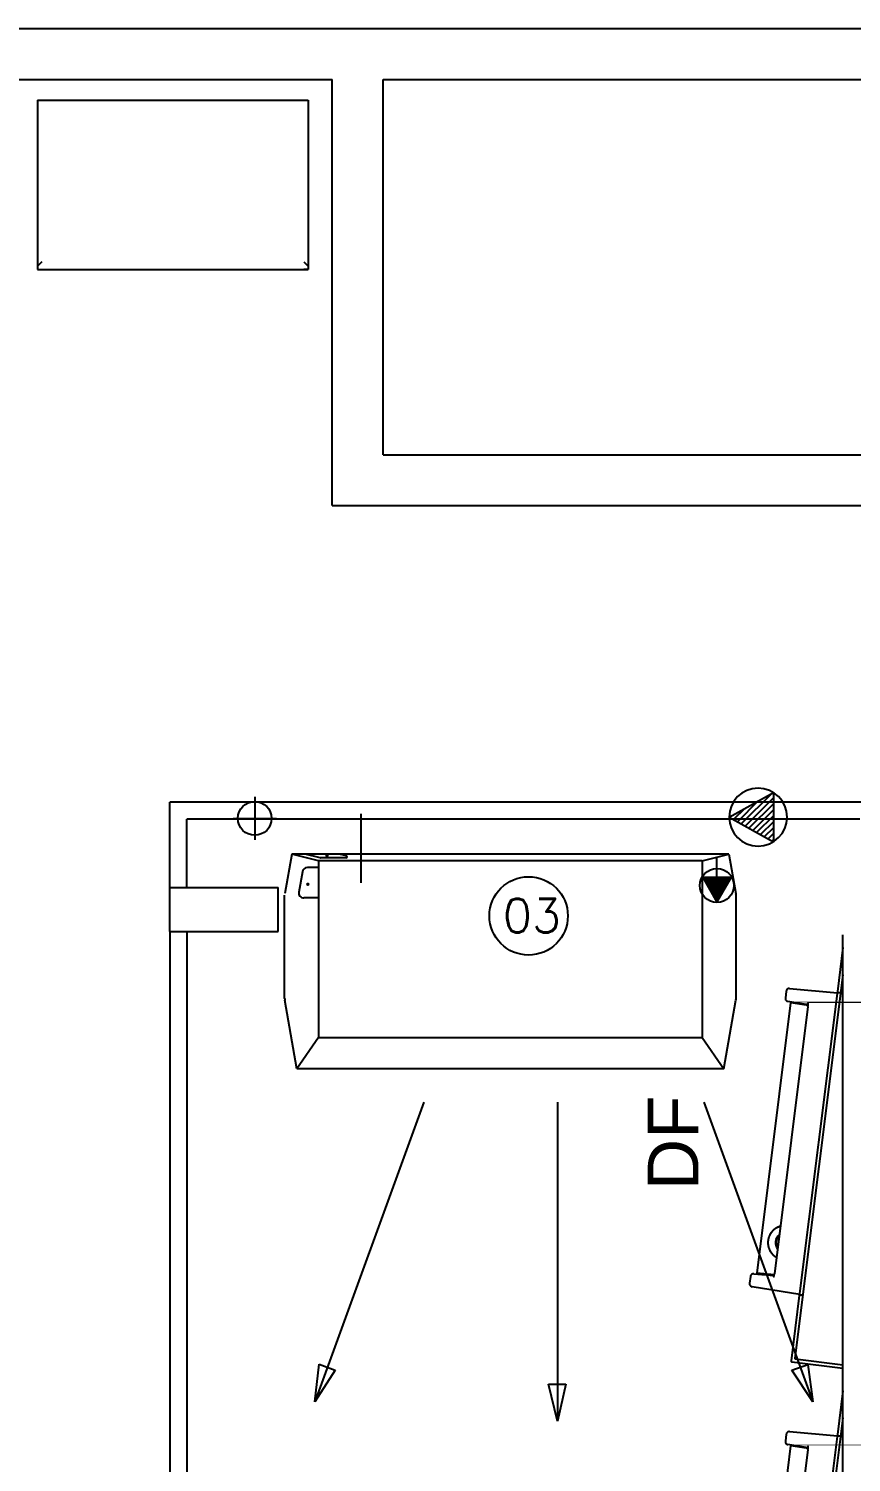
# Model space of a CAD drawing. Extents: x -22 to 17.7, y 1.4 to 35.6.
# Drawn here: x 2.96 to 5.392, y 11.438 to 15.677 of the extents above; entities that cross this region are included whole.
import ezdxf

# ---------------------------------------------------------------- set-up
doc = ezdxf.new("R2010")
doc.units = 0
doc.header["$LTSCALE"] = 0.02
for name, color, linetype in [('AR-CONDICIONADO', 5, 'CONTINUOUS'), ('AR-INST', 1, 'CONTINUOUS'), ('ARCOND', 2, 'CONTINUOUS'), ('ARCOND_BASE', 7, 'CONTINUOUS'), ('ARCOND_TEXTO', 7, 'CONTINUOUS'), ('LEGENDA', 1, 'CONTINUOUS'), ('PAREDES', 7, 'CONTINUOUS'), ('PDRENO', 2, 'CONTINUOUS'), ('PFORÇA', 2, 'CONTINUOUS')]:
    doc.layers.add(name, color=color, linetype=linetype)
doc.styles.add('PAVIM', font='swiss.ttf')
doc.styles.add('ROMANS', font='simplex.shx')

# ---------------------------------------------------------------- blocks, each defined once
blk = doc.blocks.new('PF')
at = {"layer": 'PFORÇA', "color": 1}
for p, q in [((0.0002, 0.0874), (-0.0727, -0.0432)), ((-0.0031, 0.0815), (0.0012, 0.0857)), ((0.0002, 0.0874), (0.0732, -0.0432)), ((-0.0702, -0.0386), (0.0202, 0.0517)), ((-0.0478, 0.0014), (0.0138, 0.0631)), ((-0.0255, 0.0414), (0.0075, 0.0744)), ((-0.057, -0.0432), (0.0265, 0.0404)), ((-0.0394, -0.0432), (0.0328, 0.029)), ((-0.0217, -0.0432), (0.0392, 0.0177)), ((-0.004, -0.0432), (0.0455, 0.0063)), ((0.0137, -0.0432), (0.0518, -0.005)), ((0.0313, -0.0432), (0.0582, -0.0163)), ((0.049, -0.0432), (0.0645, -0.0277)), ((0.0667, -0.0432), (0.0708, -0.039)), ((-0.0727, -0.0432), (0.0732, -0.0432))]:
    blk.add_line(p, q, dxfattribs=at)
blk.add_circle((0.0002, 0.0018), 0.0857, dxfattribs=at)

msp = doc.modelspace()

# ---------------------------------------------------------------- linework, layer by layer
at = {"layer": 'AR-CONDICIONADO', "color": 220}
msp.add_line((3.9426, 13.1516), (3.9426, 13.3552), dxfattribs=at)
at = {"layer": 'AR-CONDICIONADO'}
for p, q in [((4.1284, 12.5029), (3.8059, 11.617)), ((4.5234, 12.5029), (4.5234, 11.5601)), ((4.9559, 12.5029), (5.2784, 11.617)), ((3.8059, 11.617), (3.8185, 11.7282)), ((3.8662, 11.7109), (3.8059, 11.617)), ((3.8185, 11.7282), (3.8662, 11.7109)), ((5.2165, 11.7103), (5.2642, 11.7277)), ((5.2784, 11.617), (5.2165, 11.7103)), ((5.2642, 11.7277), (5.2784, 11.617)), ((4.4971, 11.669), (4.5479, 11.669)), ((4.5234, 11.5601), (4.4971, 11.669)), ((4.5479, 11.669), (4.5234, 11.5601))]:
    msp.add_line(p, q, dxfattribs=at)
at = {"layer": 'AR-INST'}
for p, q in [((4.9951, 13.1673), (4.9951, 13.2242)), ((4.9531, 13.1673), (4.9951, 13.0946)), ((4.9951, 13.1673), (4.9531, 13.1673)), ((4.9582, 13.1673), (4.9582, 13.1585)), ((4.9612, 13.1673), (4.9612, 13.1534)), ((4.9641, 13.1673), (4.9641, 13.1483)), ((4.9671, 13.1673), (4.9671, 13.1432)), ((4.97, 13.1673), (4.97, 13.138)), ((4.973, 13.1673), (4.973, 13.1329)), ((4.9759, 13.1673), (4.9759, 13.1278)), ((4.9789, 13.1673), (4.9789, 13.1227)), ((4.9818, 13.1673), (4.9818, 13.1176)), ((4.9848, 13.1673), (4.9848, 13.1125)), ((4.9877, 13.1673), (4.9877, 13.1073)), ((4.9907, 13.1673), (4.9907, 13.1022)), ((4.9936, 13.1673), (4.9936, 13.0971)), ((4.9951, 13.0946), (4.9951, 13.1673)), ((4.9951, 13.0946), (5.0371, 13.1673)), ((5.0371, 13.1673), (4.9951, 13.1673)), ((4.9966, 13.1673), (4.9966, 13.0971)), ((4.9995, 13.1673), (4.9995, 13.1022)), ((5.0025, 13.1673), (5.0025, 13.1073)), ((5.0054, 13.1673), (5.0054, 13.1125)), ((5.0084, 13.1673), (5.0084, 13.1176)), ((5.0114, 13.1673), (5.0114, 13.1227)), ((5.0143, 13.1673), (5.0143, 13.1278)), ((5.0173, 13.1673), (5.0173, 13.1329)), ((5.0202, 13.1673), (5.0202, 13.138)), ((5.0232, 13.1673), (5.0232, 13.1432)), ((5.0261, 13.1673), (5.0261, 13.1483)), ((5.0291, 13.1673), (5.0291, 13.1534)), ((5.032, 13.1673), (5.032, 13.1585))]:
    msp.add_line(p, q, dxfattribs=at)
at = {"layer": 'AR-INST', "const_width": 0.005}
for points in [[(3.8442, 13.2319, 1), (3.8392, 13.2319, 1)], [(3.7876, 13.1475, 1), (3.7826, 13.1475, 1)], [(5.0056, 13.1489, -1), (5.0106, 13.1489, -1)]]:
    msp.add_lwpolyline(points, format="xyb", close=True, dxfattribs=at)
at = {"layer": 'AR-INST'}
msp.add_circle((4.995, 13.1438), 0.0503, dxfattribs=at)
at = {"layer": 'ARCOND'}
for p, q in [((3.7375, 13.2367), (3.7169, 13.1199)), ((5.0304, 13.2367), (3.7375, 13.2367)), ((3.8165, 13.2167), (3.7375, 13.2367)), ((3.8218, 13.2255), (3.7775, 13.2367)), ((3.8983, 13.2253), (3.823, 13.2253)), ((3.8991, 13.2312), (3.8775, 13.2367)), ((4.9515, 13.2167), (5.0304, 13.2367)), ((5.0304, 13.2367), (5.051, 13.1199)), ((3.7689, 13.1843), (3.7583, 13.1243)), ((3.8165, 13.1967), (3.7837, 13.1967)), ((4.9515, 13.2167), (3.8165, 13.2167)), ((3.8165, 13.2167), (3.8165, 12.6943)), ((4.9515, 13.2167), (4.9515, 12.6943)), ((3.7165, 12.81), (3.7165, 13.1147)), ((3.7165, 12.81), (3.7165, 13.1147)), ((3.7165, 12.81), (3.7165, 13.1147)), ((3.8165, 13.1067), (3.7731, 13.1067)), ((5.0515, 12.81), (5.0515, 13.1147)), ((3.7527, 12.6017), (3.7169, 12.8048)), ((5.0152, 12.6017), (5.051, 12.8048)), ((3.8165, 12.6943), (3.7527, 12.6017)), ((3.8165, 12.6943), (4.9515, 12.6943)), ((4.9515, 12.6943), (5.0152, 12.6017)), ((5.0152, 12.6017), (3.7527, 12.6017))]:
    msp.add_line(p, q, dxfattribs=at)
for centre, radius, start, end in [((3.823, 13.2303), 0.005, 255.7865, 270), ((3.8983, 13.2283), 0.003, 270, 75.7865), ((3.7837, 13.1817), 0.015, 90, 170), ((3.7731, 13.1217), 0.015, 170, 270), ((5.0215, 13.1147), 0.03, 0, 10), ((3.7465, 12.81), 0.03, 180, 190), ((5.0215, 12.81), 0.03, 350, 0)]:
    msp.add_arc(centre, radius, start, end, dxfattribs=at)
at = {"layer": 'ARCOND_BASE'}
for p, q in [((3.8574, 14.2669), (3.8574, 15.5269)), ((4.0074, 15.5269), (7.2174, 15.5269)), ((4.0074, 14.4169), (4.0074, 15.5269)), ((2.9859, 15.4653), (3.7859, 15.4653)), ((2.9859, 15.4653), (2.9859, 14.9653)), ((3.7859, 15.4653), (3.7859, 14.9653)), ((2.9986, 14.9871), (2.9859, 14.9743)), ((2.9859, 14.9653), (2.9989, 14.9653)), ((2.9989, 14.9653), (3.7679, 14.9653)), ((3.7679, 14.9653), (3.7859, 14.9653)), ((3.7859, 14.9653), (3.7729, 14.9653)), ((3.7732, 14.9871), (3.7859, 14.9743)), ((4.0074, 14.4169), (7.2174, 14.4169)), ((3.8574, 14.2669), (7.2174, 14.2669)), ((3.3774, 13.1378), (3.3774, 13.3897)), ((5.4674, 13.3897), (3.3774, 13.3897)), ((3.4274, 13.1378), (3.4274, 13.3397)), ((5.4174, 13.3397), (3.4274, 13.3397)), ((3.3774, 13.1378), (3.6974, 13.1378)), ((3.3774, 13.0078), (3.3774, 13.1378)), ((3.6974, 13.0078), (3.6974, 13.1378)), ((3.3774, 13.0075), (3.6974, 13.0075)), ((3.3774, 13.0075), (3.3774, 9.4875)), ((3.4274, 13.0075), (3.4274, 9.4875)), ((5.3674, 11.6876), (5.3674, 12.9977)), ((5.3674, 12.9601), (5.351, 12.8301)), ((5.3674, 12.8798), (5.2252, 11.7462)), ((5.1998, 12.8312), (5.1973, 12.8109)), ((5.2096, 12.839), (5.3515, 12.8262)), ((5.3503, 12.8242), (5.239, 11.9371)), ((5.3606, 12.8259), (5.3537, 12.8268)), ((5.3537, 12.8268), (5.3606, 12.8259)), ((5.2127, 12.7966), (5.1125, 11.9978)), ((5.264, 12.786), (5.1648, 11.9954)), ((5.2644, 12.7913), (5.2048, 12.8009)), ((5.2643, 12.7888), (5.2133, 12.7971)), ((5.1644, 11.9926), (5.113, 11.9972)), ((5.094, 11.9878), (5.0915, 11.9675)), ((5.2397, 11.9348), (5.099, 11.9575)), ((5.1038, 11.9956), (5.1639, 11.9902)), ((5.2383, 11.9312), (5.2141, 11.7387)), ((5.2416, 11.9338), (5.2486, 11.9329)), ((5.2486, 11.9329), (5.2416, 11.9338)), ((5.2267, 11.7441), (5.3674, 11.7265)), ((5.2167, 11.7353), (5.3674, 11.7164)), ((5.3674, 10.3775), (5.3674, 11.6876)), ((5.3674, 11.65), (5.351, 11.52)), ((5.3674, 11.5697), (5.2252, 10.4361)), ((5.1998, 11.5211), (5.1973, 11.5008)), ((5.2644, 11.4812), (5.2048, 11.4908)), ((5.2096, 11.5289), (5.3515, 11.5161)), ((5.3503, 11.5141), (5.239, 10.627)), ((5.3606, 11.5158), (5.3537, 11.5167)), ((5.3537, 11.5167), (5.3606, 11.5158)), ((5.2127, 11.4865), (5.1125, 10.6877)), ((5.264, 11.4759), (5.1648, 10.6854)), ((5.2643, 11.4787), (5.2133, 11.487))]:
    msp.add_line(p, q, dxfattribs=at)
for centre, radius, start, end in [((5.3533, 12.8238), 0.003, 82.8505, 172.8505), ((5.354, 12.8297), 0.003, 172.8505, 262.8505), ((5.2413, 11.9308), 0.003, 82.8505, 172.8505), ((5.242, 11.9367), 0.003, 172.8505, 262.8505), ((5.2269, 11.7459), 0.0018, 172.8505, 262.8505), ((5.2171, 11.7383), 0.003, 172.8505, 262.8505), ((5.3533, 11.5137), 0.003, 82.8505, 172.8505), ((5.354, 11.5197), 0.003, 172.8505, 262.8505)]:
    msp.add_arc(centre, radius, start, end, dxfattribs=at)
for centre, start_param, end_param in [((5.1977, 12.0874), 0.860792, 2.280801), ((5.1957, 12.0877), 0.752586, 2.389007)]:
    msp.add_ellipse(centre, major_axis=(0.0035, 0.0278), ratio=0.999391, start_param=start_param, end_param=end_param, dxfattribs=at)
for points, degree, knots in [([(5.1973, 12.8109), (5.1971, 12.8097), (5.1972, 12.8085), (5.1978, 12.8063), (5.1983, 12.8052), (5.1998, 12.8034), (5.2007, 12.8026), (5.2026, 12.8014), (5.2036, 12.8011), (5.2047, 12.8009), (5.2048, 12.8009), (5.2048, 12.8009)], 3, [0, 0, 0, 0, 3.5158, 3.5158, 7.031601, 7.031601, 10.547401, 10.547401, 13.819644, 13.819644, 13.865025, 13.865025, 13.865025, 13.865025]), ([(5.2096, 12.839), (5.2095, 12.839), (5.2095, 12.839), (5.2084, 12.8391), (5.2073, 12.839), (5.2052, 12.8384), (5.2041, 12.8378), (5.2023, 12.8364), (5.2015, 12.8355), (5.2003, 12.8335), (5.2, 12.8323), (5.1998, 12.8312)], 3, [-0.027135, -0.027135, -0.027135, -0.027135, 0, 0, 3.29064, 3.29064, 6.80644, 6.80644, 10.322241, 10.322241, 13.838041, 13.838041, 13.838041, 13.838041]), ([(5.2127, 12.7966), (5.2127, 12.7967), (5.2127, 12.7967), (5.2127, 12.7967), (5.2128, 12.7968), (5.2128, 12.7968), (5.2128, 12.7968), (5.2128, 12.7969), (5.2129, 12.7969), (5.2129, 12.7969), (5.2129, 12.797), (5.213, 12.797), (5.213, 12.797), (5.213, 12.797), (5.2131, 12.797), (5.2131, 12.797), (5.2131, 12.7971), (5.2132, 12.7971), (5.2132, 12.7971), (5.2132, 12.7971), (5.2132, 12.7971), (5.2132, 12.7971), (5.2132, 12.7971), (5.2133, 12.7971), (5.2133, 12.7971), (5.2133, 12.7971), (5.2133, 12.7971), (5.2133, 12.7971)], 1, [0, 0, 0.0419879, 0.0839759, 0.1259638, 0.1668939, 0.2078241, 0.2487542, 0.2896843, 0.3303095, 0.3709346, 0.4115598, 0.4521849, 0.4928044, 0.5334239, 0.5740434, 0.614663, 0.6540309, 0.6933989, 0.7210082, 0.734611, 0.7482139, 0.7608778, 0.7735418, 0.7905417, 0.8075415, 0.8245414, 0.8466684, 0.8687953, 0.8687953]), ([(5.2223, 12.7956), (5.2224, 12.7958), (5.2224, 12.796), (5.2224, 12.7962), (5.2224, 12.7964), (5.2224, 12.7967), (5.2224, 12.7969), (5.2225, 12.7971), (5.2225, 12.7973), (5.2225, 12.7976), (5.2225, 12.7978), (5.2225, 12.798), (5.2225, 12.798)], 1, [2.902778, 2.902778, 3.094495, 3.327121, 3.559747, 3.792373, 4.024998, 4.26496, 4.504921, 4.744882, 4.984843, 5.224804, 5.464765, 5.490344, 5.490344]), ([(5.264, 12.786), (5.264, 12.7862), (5.264, 12.7864), (5.264, 12.7866), (5.2641, 12.7868), (5.2641, 12.787), (5.2641, 12.7872), (5.2641, 12.7874), (5.2641, 12.7876), (5.2642, 12.7878), (5.2642, 12.788), (5.2642, 12.7883), (5.2642, 12.7885), (5.2642, 12.7887), (5.2643, 12.7889), (5.2643, 12.7891), (5.2643, 12.7893), (5.2643, 12.7895), (5.2643, 12.7897), (5.2643, 12.7899), (5.2643, 12.7901), (5.2643, 12.7903), (5.2644, 12.7905), (5.2644, 12.7907), (5.2644, 12.7909), (5.2644, 12.7911), (5.2644, 12.7912), (5.2644, 12.7914), (5.2644, 12.7916), (5.2644, 12.7918), (5.2644, 12.792), (5.2644, 12.7921), (5.2644, 12.7923), (5.2644, 12.7925), (5.2644, 12.7926), (5.2644, 12.7928), (5.2644, 12.7929), (5.2644, 12.7931), (5.2644, 12.7933), (5.2644, 12.7934), (5.2644, 12.7935), (5.2644, 12.7937), (5.2643, 12.7938), (5.2643, 12.7939), (5.2643, 12.7941), (5.2643, 12.7942), (5.2643, 12.7943), (5.2643, 12.7944), (5.2643, 12.7945), (5.2643, 12.7946), (5.2643, 12.7947), (5.2643, 12.7948), (5.2643, 12.7949), (5.2642, 12.7949), (5.2642, 12.795), (5.2642, 12.795), (5.2642, 12.7951), (5.2642, 12.7951), (5.2642, 12.7952), (5.2642, 12.7952), (5.2642, 12.7952), (5.2642, 12.7952), (5.2642, 12.7953), (5.2642, 12.7953), (5.2642, 12.7953), (5.2642, 12.7953)], 1, [0, 0, 0.200219, 0.400438, 0.600656, 0.800875, 1.001094, 1.217587, 1.434081, 1.650574, 1.867067, 2.08356, 2.300054, 2.516547, 2.73304, 2.949533, 3.166027, 3.38252, 3.599013, 3.815506, 4.032, 4.243984, 4.455968, 4.667952, 4.879936, 5.091921, 5.303905, 5.515889, 5.727873, 5.939857, 6.151842, 6.363826, 6.57581, 6.787794, 6.999778, 7.211763, 7.423747, 7.634351, 7.844955, 8.05556, 8.266164, 8.476768, 8.687372, 8.897977, 9.108581, 9.319185, 9.52979, 9.740394, 9.950998, 10.161602, 10.372207, 10.582811, 10.763907, 10.945002, 11.126098, 11.307193, 11.488289, 11.669385, 11.85048, 12.015872, 12.181264, 12.346656, 12.512048, 12.677439, 12.842831, 12.982571, 13.034543, 13.034543]), ([(5.1824, 12.1359), (5.182, 12.1358), (5.1813, 12.1356), (5.1805, 12.1353), (5.1797, 12.1351), (5.179, 12.1348), (5.1782, 12.1346), (5.1775, 12.1343), (5.1767, 12.134), (5.176, 12.1337), (5.1753, 12.1334), (5.1745, 12.133), (5.1738, 12.1327), (5.1731, 12.1323), (5.1724, 12.132), (5.1717, 12.1316), (5.171, 12.1312), (5.1703, 12.1308), (5.1696, 12.1304), (5.1689, 12.13), (5.1683, 12.1295), (5.1676, 12.1291), (5.1669, 12.1286), (5.1663, 12.1282), (5.1656, 12.1277), (5.165, 12.1272), (5.1644, 12.1267), (5.1637, 12.1262), (5.1631, 12.1257), (5.1625, 12.1252), (5.1619, 12.1246), (5.1613, 12.1241), (5.1608, 12.1235), (5.1602, 12.123), (5.1596, 12.1224), (5.1591, 12.1218), (5.1586, 12.1212), (5.158, 12.1206), (5.1575, 12.12), (5.157, 12.1194), (5.1565, 12.1188), (5.156, 12.1182), (5.1555, 12.1175), (5.155, 12.1169), (5.1546, 12.1162), (5.1541, 12.1156), (5.1537, 12.1149), (5.1533, 12.1142), (5.1528, 12.1135), (5.1524, 12.1129), (5.152, 12.1122), (5.1516, 12.1115), (5.1513, 12.1108), (5.1509, 12.11), (5.1506, 12.1093), (5.1502, 12.1086), (5.1499, 12.1079), (5.1496, 12.1071), (5.1493, 12.1064), (5.149, 12.1057), (5.1487, 12.1049), (5.1484, 12.1042), (5.1482, 12.1034), (5.1479, 12.1026), (5.1477, 12.1019), (5.1475, 12.1011), (5.1473, 12.1003), (5.1471, 12.0996), (5.1469, 12.0988), (5.1467, 12.098), (5.1465, 12.0972), (5.1464, 12.0964), (5.1463, 12.0956), (5.1461, 12.0948), (5.146, 12.0941), (5.1459, 12.0933), (5.1459, 12.0925), (5.1458, 12.0917), (5.1457, 12.0909), (5.1457, 12.0901), (5.1457, 12.0893), (5.1456, 12.0885), (5.1456, 12.0877), (5.1456, 12.0869), (5.1457, 12.0861), (5.1457, 12.0853), (5.1457, 12.0845), (5.1458, 12.0837), (5.1459, 12.0829), (5.1459, 12.0821), (5.146, 12.0813), (5.1461, 12.0805), (5.1463, 12.0797), (5.1464, 12.0789), (5.1466, 12.0781), (5.1467, 12.0773), (5.1469, 12.0766), (5.1471, 12.0758), (5.1473, 12.075), (5.1475, 12.0742), (5.1477, 12.0735), (5.1479, 12.0727), (5.1482, 12.0719), (5.1484, 12.0712), (5.1487, 12.0704), (5.149, 12.0697), (5.1493, 12.0689), (5.1496, 12.0682), (5.1499, 12.0675), (5.1502, 12.0667), (5.1506, 12.066), (5.1509, 12.0653), (5.1513, 12.0646), (5.1517, 12.0639), (5.152, 12.0632), (5.1524, 12.0625), (5.1529, 12.0618), (5.1533, 12.0611), (5.1537, 12.0604), (5.1541, 12.0598), (5.1546, 12.0591), (5.1551, 12.0585), (5.1555, 12.0578), (5.156, 12.0572), (5.1565, 12.0565), (5.157, 12.0559), (5.1575, 12.0553), (5.158, 12.0547), (5.1586, 12.0541), (5.1591, 12.0535), (5.1597, 12.0529), (5.1602, 12.0524), (5.1608, 12.0518), (5.1614, 12.0513), (5.162, 12.0507), (5.1626, 12.0502), (5.1632, 12.0497), (5.1638, 12.0491), (5.1644, 12.0486), (5.165, 12.0481), (5.1657, 12.0477), (5.1663, 12.0472), (5.167, 12.0467), (5.1676, 12.0463), (5.1683, 12.0458), (5.169, 12.0454), (5.1696, 12.045), (5.1703, 12.0446), (5.1709, 12.0442)], 1, [3.527144, 3.527144, 3.535478, 3.551478, 3.567478, 3.583478, 3.599477, 3.615477, 3.631477, 3.647476, 3.663476, 3.679476, 3.695475, 3.711475, 3.727475, 3.743474, 3.759474, 3.775474, 3.791474, 3.807474, 3.823473, 3.839473, 3.855473, 3.871473, 3.887473, 3.903473, 3.919473, 3.935473, 3.951473, 3.967472, 3.983472, 3.999472, 4.015472, 4.031472, 4.047472, 4.063472, 4.079472, 4.095472, 4.111472, 4.127472, 4.143472, 4.159472, 4.175472, 4.191472, 4.207473, 4.223473, 4.239473, 4.255473, 4.271473, 4.287473, 4.303473, 4.319473, 4.335474, 4.351474, 4.367474, 4.383474, 4.399474, 4.415474, 4.431475, 4.447475, 4.463475, 4.479476, 4.495476, 4.511476, 4.527476, 4.543477, 4.559477, 4.575477, 4.591478, 4.607478, 4.623478, 4.639479, 4.655479, 4.671479, 4.68748, 4.70348, 4.71948, 4.735481, 4.751481, 4.767481, 4.783482, 4.799482, 4.815483, 4.831483, 4.847483, 4.863484, 4.879484, 4.895485, 4.911485, 4.927485, 4.943486, 4.959486, 4.975486, 4.991487, 5.007487, 5.023488, 5.039488, 5.055488, 5.071489, 5.087489, 5.103489, 5.11949, 5.13549, 5.15149, 5.16749, 5.183491, 5.199491, 5.215491, 5.231492, 5.247492, 5.263492, 5.279493, 5.295493, 5.311493, 5.327493, 5.343494, 5.359494, 5.375494, 5.391494, 5.407494, 5.423495, 5.439495, 5.455495, 5.471495, 5.487495, 5.503495, 5.519495, 5.535495, 5.551495, 5.567495, 5.583495, 5.599496, 5.615496, 5.631496, 5.647496, 5.663496, 5.679496, 5.695496, 5.711496, 5.727496, 5.743496, 5.759495, 5.775495, 5.791495, 5.807495, 5.823495, 5.839495, 5.855495, 5.871494, 5.885424, 5.885424]), ([(5.1038, 11.9956), (5.1037, 11.9956), (5.1037, 11.9956), (5.1026, 11.9957), (5.1015, 11.9956), (5.0994, 11.995), (5.0983, 11.9945), (5.0965, 11.993), (5.0957, 11.9921), (5.0945, 11.9901), (5.0942, 11.9889), (5.094, 11.9878)], 3, [-0.045381, -0.045381, -0.045381, -0.045381, 0, 0, 3.272243, 3.272243, 6.788044, 6.788044, 10.303844, 10.303844, 13.819644, 13.819644, 13.819644, 13.819644]), ([(5.113, 11.9972), (5.1129, 11.9972), (5.1129, 11.9972), (5.1129, 11.9972), (5.1129, 11.9972), (5.1129, 11.9972), (5.1129, 11.9972), (5.1129, 11.9972), (5.1129, 11.9973), (5.1128, 11.9973), (5.1128, 11.9973), (5.1128, 11.9973), (5.1127, 11.9973), (5.1127, 11.9973), (5.1127, 11.9974), (5.1127, 11.9974), (5.1126, 11.9974), (5.1126, 11.9974), (5.1126, 11.9975), (5.1126, 11.9975), (5.1125, 11.9975), (5.1125, 11.9976), (5.1125, 11.9976), (5.1125, 11.9977), (5.1125, 11.9977), (5.1125, 11.9977), (5.1125, 11.9978)], 1, [0, 0, 0.0626187, 0.09388, 0.1065253, 0.1191706, 0.1318049, 0.1444393, 0.1613001, 0.1781609, 0.1950217, 0.2249463, 0.2548709, 0.2977034, 0.340536, 0.3833685, 0.4231744, 0.4629803, 0.5027861, 0.542592, 0.5832112, 0.6238303, 0.6644495, 0.7050686, 0.7460327, 0.7869968, 0.8279608, 0.8689249, 0.8689249]), ([(5.1217, 11.994), (5.1217, 11.994), (5.1217, 11.9942), (5.1218, 11.9944), (5.1218, 11.9947), (5.1218, 11.9949), (5.1219, 11.9951), (5.1219, 11.9953), (5.1219, 11.9955), (5.122, 11.9957), (5.122, 11.9959), (5.122, 11.9962), (5.1221, 11.9964), (5.1221, 11.9964)], 1, [21.441958, 21.441958, 21.467705, 21.698529, 21.929352, 22.160176, 22.391, 22.621824, 22.852647, 23.083471, 23.314295, 23.545119, 23.775943, 24.006766, 24.026551, 24.026551]), ([(5.0915, 11.9675), (5.0913, 11.9663), (5.0914, 11.9651), (5.092, 11.9629), (5.0926, 11.9618), (5.094, 11.96), (5.0949, 11.9592), (5.0968, 11.958), (5.0979, 11.9577), (5.099, 11.9575), (5.099, 11.9575), (5.099, 11.9575)], 3, [0, 0, 0, 0, 3.5158, 3.5158, 7.031601, 7.031601, 10.547401, 10.547401, 13.838041, 13.838041, 13.865175, 13.865175, 13.865175, 13.865175]), ([(5.1627, 11.9864), (5.1627, 11.9864), (5.1627, 11.9864), (5.1627, 11.9864), (5.1627, 11.9864), (5.1627, 11.9864), (5.1628, 11.9864), (5.1628, 11.9865), (5.1628, 11.9865), (5.1628, 11.9865), (5.1628, 11.9865), (5.1628, 11.9866), (5.1628, 11.9866), (5.1629, 11.9867), (5.1629, 11.9867), (5.1629, 11.9868), (5.1629, 11.9868), (5.1629, 11.9869), (5.163, 11.9869), (5.163, 11.987), (5.163, 11.9871), (5.163, 11.9872), (5.1631, 11.9873), (5.1631, 11.9873), (5.1631, 11.9874), (5.1632, 11.9875), (5.1632, 11.9876), (5.1632, 11.9877), (5.1633, 11.9878), (5.1633, 11.988), (5.1633, 11.9881), (5.1634, 11.9882), (5.1634, 11.9883), (5.1635, 11.9885), (5.1635, 11.9886), (5.1635, 11.9887), (5.1636, 11.9889), (5.1636, 11.989), (5.1636, 11.9892), (5.1637, 11.9893), (5.1637, 11.9895), (5.1638, 11.9897), (5.1638, 11.9899), (5.1639, 11.99), (5.1639, 11.9902), (5.1639, 11.9904), (5.164, 11.9906), (5.164, 11.9908), (5.1641, 11.991), (5.1641, 11.9912), (5.1641, 11.9914), (5.1642, 11.9916), (5.1642, 11.9917), (5.1643, 11.9919), (5.1643, 11.9921), (5.1643, 11.9923), (5.1644, 11.9925), (5.1644, 11.9927), (5.1644, 11.993), (5.1645, 11.9932), (5.1645, 11.9934), (5.1645, 11.9936), (5.1646, 11.9938), (5.1646, 11.994), (5.1646, 11.9942), (5.1647, 11.9944), (5.1647, 11.9946), (5.1647, 11.9948), (5.1648, 11.995), (5.1648, 11.9952), (5.1648, 11.9954)], 1, [11.287326, 11.287326, 11.347666, 11.479103, 11.610541, 11.741979, 11.873417, 12.019793, 12.16617, 12.312547, 12.458923, 12.6053, 12.751676, 12.898053, 13.044429, 13.190806, 13.337183, 13.503495, 13.669808, 13.836121, 14.002433, 14.168746, 14.335059, 14.501372, 14.667684, 14.833997, 15.00031, 15.166623, 15.360061, 15.553499, 15.746938, 15.940376, 16.133814, 16.327253, 16.520691, 16.714129, 16.907568, 17.101006, 17.294444, 17.487883, 17.704962, 17.922041, 18.13912, 18.356199, 18.573278, 18.790357, 19.007436, 19.224515, 19.441594, 19.658673, 19.875752, 20.092831, 20.30991, 20.52293, 20.73595, 20.94897, 21.161989, 21.375009, 21.588029, 21.801049, 22.014069, 22.227089, 22.440109, 22.653129, 22.866148, 23.079168, 23.292188, 23.505208, 23.712646, 23.920084, 24.127522, 24.33496, 24.33496]), ([(5.1973, 11.5008), (5.1971, 11.4996), (5.1972, 11.4984), (5.1978, 11.4962), (5.1983, 11.4951), (5.1998, 11.4933), (5.2007, 11.4925), (5.2026, 11.4913), (5.2036, 11.491), (5.2047, 11.4908), (5.2048, 11.4908), (5.2048, 11.4908)], 3, [0, 0, 0, 0, 3.5158, 3.5158, 7.031601, 7.031601, 10.547401, 10.547401, 13.819644, 13.819644, 13.865025, 13.865025, 13.865025, 13.865025]), ([(5.2096, 11.5289), (5.2095, 11.5289), (5.2095, 11.5289), (5.2084, 11.529), (5.2073, 11.5289), (5.2052, 11.5283), (5.2041, 11.5278), (5.2023, 11.5263), (5.2015, 11.5254), (5.2003, 11.5234), (5.2, 11.5222), (5.1998, 11.5211)], 3, [-0.027135, -0.027135, -0.027135, -0.027135, 0, 0, 3.29064, 3.29064, 6.80644, 6.80644, 10.322241, 10.322241, 13.838041, 13.838041, 13.838041, 13.838041]), ([(5.2223, 11.4855), (5.2224, 11.4857), (5.2224, 11.4859), (5.2224, 11.4861), (5.2224, 11.4864), (5.2224, 11.4866), (5.2224, 11.4868), (5.2225, 11.487), (5.2225, 11.4872), (5.2225, 11.4875), (5.2225, 11.4877), (5.2225, 11.4879), (5.2225, 11.4879)], 1, [2.902778, 2.902778, 3.094495, 3.327121, 3.559747, 3.792373, 4.024998, 4.26496, 4.504921, 4.744882, 4.984843, 5.224804, 5.464765, 5.490344, 5.490344]), ([(5.2127, 11.4865), (5.2127, 11.4866), (5.2127, 11.4866), (5.2127, 11.4866), (5.2128, 11.4867), (5.2128, 11.4867), (5.2128, 11.4868), (5.2128, 11.4868), (5.2129, 11.4868), (5.2129, 11.4868), (5.2129, 11.4869), (5.213, 11.4869), (5.213, 11.4869), (5.213, 11.4869), (5.2131, 11.4869), (5.2131, 11.487), (5.2131, 11.487), (5.2132, 11.487), (5.2132, 11.487), (5.2132, 11.487), (5.2132, 11.487), (5.2132, 11.487), (5.2132, 11.487), (5.2133, 11.487), (5.2133, 11.487), (5.2133, 11.487), (5.2133, 11.487), (5.2133, 11.487)], 1, [0, 0, 0.0419879, 0.0839759, 0.1259638, 0.1668939, 0.2078241, 0.2487542, 0.2896843, 0.3303095, 0.3709346, 0.4115598, 0.4521849, 0.4928044, 0.5334239, 0.5740434, 0.614663, 0.6540309, 0.6933989, 0.7210082, 0.734611, 0.7482139, 0.7608778, 0.7735418, 0.7905417, 0.8075415, 0.8245414, 0.8466684, 0.8687953, 0.8687953]), ([(5.264, 11.4759), (5.264, 11.4761), (5.264, 11.4763), (5.264, 11.4765), (5.2641, 11.4767), (5.2641, 11.4769), (5.2641, 11.4771), (5.2641, 11.4773), (5.2641, 11.4775), (5.2642, 11.4777), (5.2642, 11.4779), (5.2642, 11.4782), (5.2642, 11.4784), (5.2642, 11.4786), (5.2643, 11.4788), (5.2643, 11.479), (5.2643, 11.4792), (5.2643, 11.4794), (5.2643, 11.4796), (5.2643, 11.4798), (5.2643, 11.48), (5.2643, 11.4802), (5.2644, 11.4804), (5.2644, 11.4806), (5.2644, 11.4808), (5.2644, 11.481), (5.2644, 11.4811), (5.2644, 11.4813), (5.2644, 11.4815), (5.2644, 11.4817), (5.2644, 11.4819), (5.2644, 11.482), (5.2644, 11.4822), (5.2644, 11.4824), (5.2644, 11.4825), (5.2644, 11.4827), (5.2644, 11.4829), (5.2644, 11.483), (5.2644, 11.4832), (5.2644, 11.4833), (5.2644, 11.4834), (5.2644, 11.4836), (5.2643, 11.4837), (5.2643, 11.4838), (5.2643, 11.484), (5.2643, 11.4841), (5.2643, 11.4842), (5.2643, 11.4843), (5.2643, 11.4844), (5.2643, 11.4845), (5.2643, 11.4846), (5.2643, 11.4847), (5.2643, 11.4848), (5.2642, 11.4848), (5.2642, 11.4849), (5.2642, 11.4849), (5.2642, 11.485), (5.2642, 11.485), (5.2642, 11.4851), (5.2642, 11.4851), (5.2642, 11.4851), (5.2642, 11.4852), (5.2642, 11.4852), (5.2642, 11.4852), (5.2642, 11.4852), (5.2642, 11.4852)], 1, [0, 0, 0.200219, 0.400438, 0.600656, 0.800875, 1.001094, 1.217587, 1.434081, 1.650574, 1.867067, 2.08356, 2.300054, 2.516547, 2.73304, 2.949533, 3.166027, 3.38252, 3.599013, 3.815506, 4.032, 4.243984, 4.455968, 4.667952, 4.879936, 5.091921, 5.303905, 5.515889, 5.727873, 5.939857, 6.151842, 6.363826, 6.57581, 6.787794, 6.999778, 7.211763, 7.423747, 7.634351, 7.844955, 8.05556, 8.266164, 8.476768, 8.687372, 8.897977, 9.108581, 9.319185, 9.52979, 9.740394, 9.950998, 10.161602, 10.372207, 10.582811, 10.763907, 10.945002, 11.126098, 11.307193, 11.488289, 11.669385, 11.85048, 12.015872, 12.181264, 12.346656, 12.512048, 12.677439, 12.842831, 12.982571, 13.034543, 13.034543])]:
    msp.add_open_spline(points, degree=degree, knots=knots, dxfattribs=at)
msp.add_open_spline([(5.113, 11.9972), (5.113, 11.9972), (5.113, 11.9972), (5.113, 11.9972), (5.113, 11.9972), (5.113, 11.9972)], degree=1, dxfattribs=at)
at = {"layer": 'ARCOND_TEXTO'}
msp.add_circle((4.4381, 13.0538), 0.1159, dxfattribs=at)
at = {"layer": 'PAREDES'}
for p, q in [((7.3674, 15.6769), (-4.5326, 15.6769)), ((-0.1626, 15.5269), (3.8574, 15.5269))]:
    msp.add_line(p, q, dxfattribs=at)
at = {"layer": 'PDRENO', "color": 1}
for p, q in [((3.6281, 13.406), (3.6281, 13.2783)), ((3.5643, 13.3421), (3.692, 13.3421))]:
    msp.add_line(p, q, dxfattribs=at)
msp.add_circle((3.6281, 13.3421), 0.05, dxfattribs=at)

# ---------------------------------------------------------------- block references
at = {"layer": 'LEGENDA', "xscale": -1, "rotation": 90}
msp.add_blockref('PF', (5.1185, 13.3459), dxfattribs=at)

# ---------------------------------------------------------------- texts
at = {"layer": 'ARCOND_BASE', "style": 'PAVIM'}
msp.add_text('DF', height=0.15, rotation=90, dxfattribs=at).set_placement((4.9402, 12.2433))
at = {"layer": 'ARCOND_TEXTO', "style": 'ROMANS'}
msp.add_text('03', height=0.1, dxfattribs=at).set_placement((4.3621, 13.0046))

doc.saveas('drawing.dxf')
